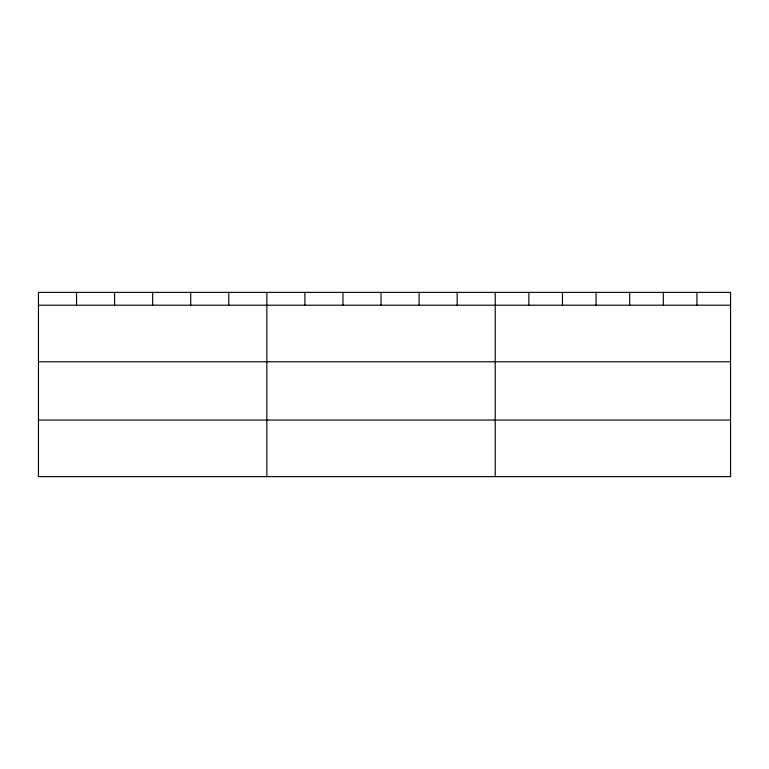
<?xml version="1.0" encoding="UTF-8"?>
<svg xmlns="http://www.w3.org/2000/svg" width="769" height="769" viewBox="0 0 769 769"><rect width="100%" height="100%" fill="white"/><g stroke="black" fill="none" stroke-linecap="round" stroke-linejoin="round"><path stroke-width="1.15" d="M730.55 361.776L730.55 292.374L38.45 292.374L38.45 476.626L730.55 476.626L730.55 361.776L38.45 361.776M38.45 305.206L730.55 305.206M38.45 420.066L730.55 420.066M696.935 292.374L696.935 305.206M663.32 292.374L663.32 305.206M629.705 292.374L629.705 305.206M596.081 292.374L596.081 305.206M562.466 292.374L562.466 305.206M528.851 292.374L528.851 305.206M495.236 292.374L495.236 476.626M457.171 292.374L457.171 305.206M419.105 292.374L419.105 305.206M381.039 292.374L381.039 305.206M342.974 292.374L342.974 305.206M304.909 292.374L304.909 305.206M266.843 292.374L266.843 476.626M228.778 292.374L228.778 305.206M190.712 292.374L190.712 305.206M152.647 292.374L152.647 305.206M114.581 292.374L114.581 305.206M76.516 292.374L76.516 305.206"/></g></svg>
